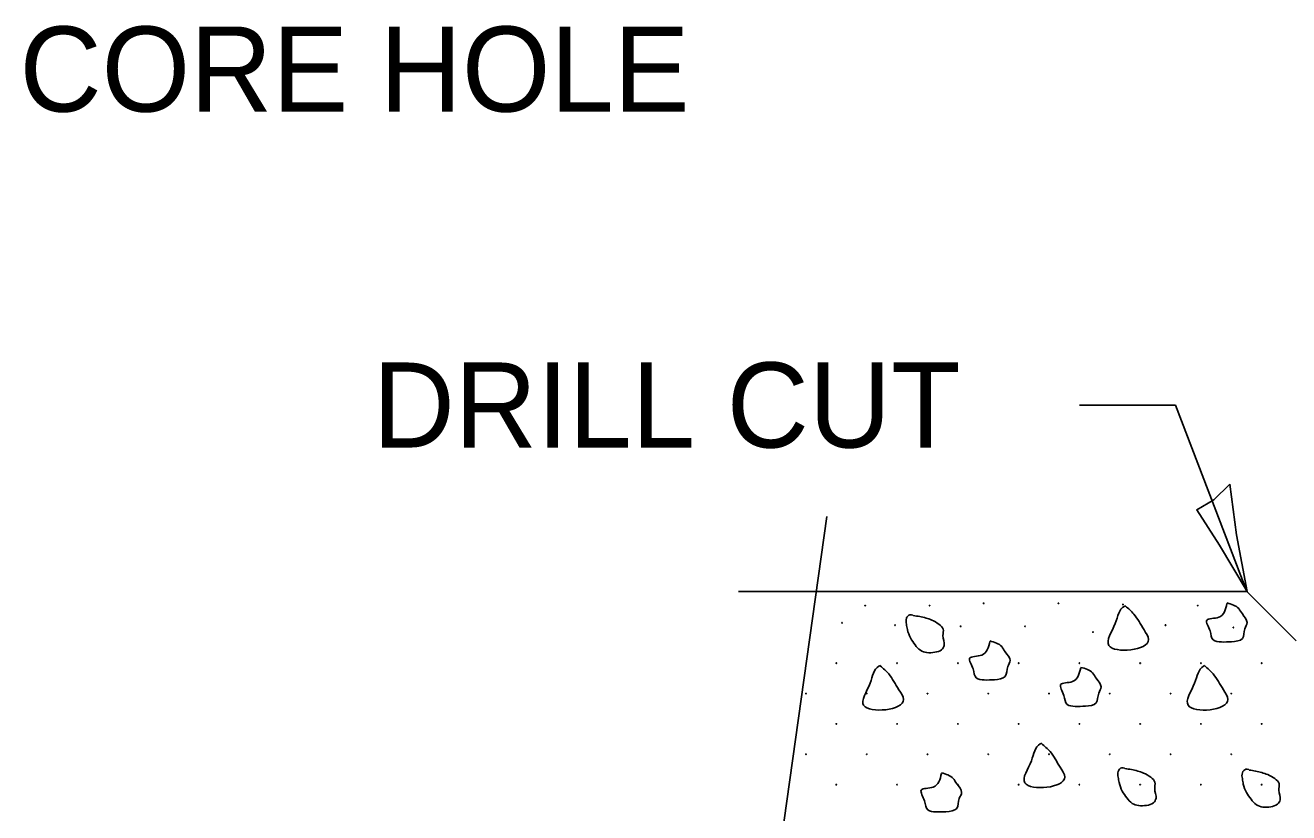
# Model space of a CAD drawing. Extents: x 99977 to 100657, y 99437 to 99877.
# Drawn here: x 100030.15 to 100072.48, y 99590.83 to 99617.22 of the extents above; entities that cross this region are included whole.
import ezdxf

# ---------------------------------------------------------------- set-up
doc = ezdxf.new("R2010")
doc.units = 0
for name, color, linetype in [('Design_PR_Roadway Notes', 7, 'Continuous'), ('Level 18', 7, 'Continuous'), ('Level 8', 7, 'Continuous')]:
    doc.layers.add(name, color=color, linetype=linetype)

msp = doc.modelspace()

# ---------------------------------------------------------------- linework, layer by layer
at = {"layer": 'Design_PR_Roadway Notes'}
for p, q in [((100068.685, 99604.495), (100065.466, 99604.495)), ((100071.078, 99598.246), (100068.685, 99604.495)), ((100056.997, 99600.758), (100054.513, 99583.029))]:
    msp.add_line(p, q, dxfattribs=at)
msp.add_lwpolyline([(100070.5, 99601.838), (100069.965, 99601.323), (100069.392, 99600.984), (100070.154, 99599.799), (100071.079, 99598.246), (100070.721, 99600.144)], close=True, dxfattribs=at)
at = {"layer": 'Level 18'}
for centre in [(100058.286, 99597.774), (100060.444, 99597.774), (100062.257, 99597.851), (100064.763, 99597.851), (100066.921, 99597.812), (100069.427, 99597.774), (100057.514, 99597.196), (100059.288, 99597.119), (100061.486, 99597.08), (100063.644, 99597.08), (100065.919, 99596.887), (100068.348, 99597.119), (100070.623, 99597.042), (100057.322, 99595.846), (100059.357, 99595.846), (100061.393, 99595.846), (100063.428, 99595.846), (100065.463, 99595.846), (100067.499, 99595.846), (100069.534, 99595.846), (100071.57, 99595.846), (100056.304, 99594.828), (100058.339, 99594.828), (100060.375, 99594.828), (100062.41, 99594.828), (100064.446, 99594.828), (100066.481, 99594.828), (100068.517, 99594.828), (100070.552, 99594.828), (100057.322, 99593.81), (100059.357, 99593.81), (100061.393, 99593.81), (100063.428, 99593.81), (100065.463, 99593.81), (100067.499, 99593.81), (100069.534, 99593.81), (100071.57, 99593.81), (100056.304, 99592.793), (100058.339, 99592.793), (100060.375, 99592.793), (100062.41, 99592.793), (100064.446, 99592.793), (100066.481, 99592.793), (100068.517, 99592.793), (100070.552, 99592.793), (100057.322, 99591.775), (100059.357, 99591.775), (100061.393, 99591.775), (100063.428, 99591.775), (100065.463, 99591.775), (100067.499, 99591.775), (100069.534, 99591.775), (100071.57, 99591.775)]:
    msp.add_circle(centre, 0.0096, dxfattribs=at)
for points in [[(100067.005, 99597.76), (100067.288, 99597.49), (100067.63, 99596.96), (100067.782, 99596.635), (100066.45, 99596.439), (100066.666, 99597.18), (100066.964, 99597.748), (100067.014, 99597.771)], [(100070.408, 99597.866), (100070.8, 99597.677), (100070.922, 99597.497), (100071.081, 99597.207), (100071.009, 99596.999), (100070.922, 99596.674), (100070.562, 99596.564), (100070.219, 99596.556), (100069.945, 99596.624), (100069.84, 99596.925), (100069.731, 99597.285), (100070.133, 99597.384), (100070.408, 99597.846)], [(100059.897, 99597.442), (100060.326, 99597.357), (100060.517, 99597.29), (100060.759, 99597.149), (100060.901, 99596.987), (100060.892, 99596.769), (100060.931, 99596.439), (100060.846, 99596.298), (100060.618, 99596.212), (100060.352, 99596.2), (100060.138, 99596.278), (100059.96, 99596.459), (100059.808, 99596.69), (100059.701, 99596.972), (100059.668, 99597.149), (100059.668, 99597.348), (100059.788, 99597.466), (100059.882, 99597.457)], [(100062.466, 99596.592), (100062.86, 99596.404), (100062.977, 99596.224), (100063.143, 99595.934), (100063.064, 99595.73), (100062.977, 99595.404), (100062.616, 99595.291), (100062.277, 99595.283), (100062.006, 99595.35), (100061.902, 99595.651), (100061.786, 99596.012), (100062.191, 99596.114), (100062.466, 99596.573)], [(100058.793, 99595.753), (100059.074, 99595.483), (100059.416, 99594.954), (100059.573, 99594.629), (100058.236, 99594.433), (100058.453, 99595.177), (100058.75, 99595.742), (100058.806, 99595.765)], [(100065.509, 99595.706), (100065.906, 99595.518), (100066.023, 99595.338), (100066.188, 99595.048), (100066.11, 99594.844), (100066.023, 99594.515), (100065.666, 99594.406), (100065.32, 99594.397), (100065.052, 99594.464), (100064.945, 99594.765), (100064.835, 99595.126), (100065.235, 99595.229), (100065.509, 99595.687)], [(100069.663, 99595.753), (100069.945, 99595.483), (100070.288, 99594.954), (100070.439, 99594.629), (100069.106, 99594.433), (100069.323, 99595.177), (100069.622, 99595.742), (100069.67, 99595.765)], [(100064.192, 99593.152), (100064.48, 99592.884), (100064.819, 99592.356), (100064.974, 99592.031), (100063.635, 99591.835), (100063.855, 99592.576), (100064.153, 99593.143), (100064.205, 99593.167)], [(100066.99, 99592.317), (100067.419, 99592.23), (100067.61, 99592.164), (100067.858, 99592.022), (100067.993, 99591.858), (100067.985, 99591.639), (100068.03, 99591.313), (100067.944, 99591.168), (100067.711, 99591.082), (100067.45, 99591.075), (100067.233, 99591.148), (100067.053, 99591.334), (100066.901, 99591.56), (100066.794, 99591.847), (100066.763, 99592.022), (100066.763, 99592.218), (100066.881, 99592.341), (100066.979, 99592.329)], [(100071.152, 99592.266), (100071.575, 99592.179), (100071.771, 99592.113), (100072.014, 99591.976), (100072.152, 99591.811), (100072.145, 99591.591), (100072.187, 99591.262), (100072.1, 99591.121), (100071.871, 99591.035), (100071.607, 99591.024), (100071.392, 99591.102), (100071.215, 99591.286), (100071.058, 99591.513), (100070.954, 99591.795), (100070.922, 99591.976), (100070.922, 99592.172), (100071.039, 99592.289), (100071.137, 99592.281)], [(100060.844, 99592.172), (100061.235, 99591.983), (100061.355, 99591.804), (100061.519, 99591.513), (100061.441, 99591.31), (100061.355, 99590.981), (100060.994, 99590.87), (100060.655, 99590.863), (100060.383, 99590.93), (100060.274, 99591.231), (100060.164, 99591.591), (100060.569, 99591.693), (100060.844, 99592.152)]]:
    msp.add_spline(points, degree=3, dxfattribs=at)
at = {"layer": 'Level 8'}
for p, q in [((100071.074, 99598.246), (100054.047, 99598.246)), ((100072.727, 99596.595), (100071.074, 99598.246))]:
    msp.add_line(p, q, dxfattribs=at)

# ---------------------------------------------------------------- texts
at = {"layer": 'Design_PR_Roadway Notes'}
for s, p in [('CORE HOLE', (100029.957, 99614.327)), ('DRILL CUT', (100041.787, 99603.071))]:
    msp.add_text(s, height=2.85, dxfattribs=at).set_placement(p)

doc.saveas('drawing.dxf')
